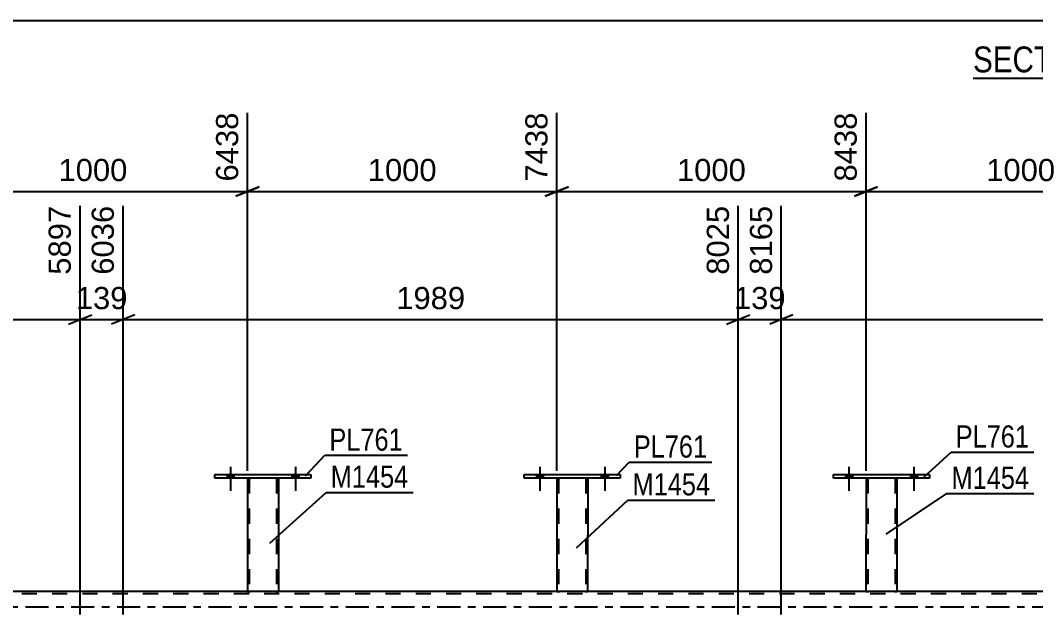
# Model space of a CAD drawing. Header units: millimetres. Extents: x 0 to 841, y 0 to 594.
# Drawn here: x 272.1 to 403.4, y 433.5 to 510.3 of the extents above; entities that cross this region are included whole.
import ezdxf

# ---------------------------------------------------------------- set-up
doc = ezdxf.new("R2010")
doc.units = ezdxf.units.MM
doc.linetypes.add('DXK_LINE_DOT2', pattern=[3.9198, 1.9599, -1.9599])
doc.linetypes.add('DXK_LINE_DOT3', pattern=[5.9187, 2.979, -0.9799, 0.9799, -0.9799])
doc.styles.add('Arial', font='ARIAL.TTF', dxfattribs={"height": 0.2})
doc.styles.add('Arial Narrow', font='ARIALN.TTF', dxfattribs={"height": 0.2})

# ---------------------------------------------------------------- blocks, each defined once
blk = doc.blocks.new('Unknown-318891418-12 - 6237')
at = {"color": 6, "linetype": 'Continuous'}
blk.add_line((395.34, 502.86), (422.98, 502.86), dxfattribs=at)
at = {"color": 0, "linetype": 'Continuous'}
for points in [[(413.45, 503.61), (413.45, 507.11), (395.34, 507.11), (395.34, 503.61)], [(417.05, 503.61), (417.05, 507.11), (414.5, 507.11), (414.5, 503.61)], [(419.38, 503.61), (419.38, 507.11), (418.1, 507.11), (418.1, 503.61)], [(422.98, 503.61), (422.98, 507.11), (420.43, 507.11), (420.43, 503.61)]]:
    blk.add_wipeout(points, dxfattribs=at)
at = {"color": 7, "linetype": 'Continuous', "style": 'Arial Narrow'}
for s, p in [('SECTION ', (395.34, 503.61)), ('A', (414.5, 503.61)), ('A', (420.43, 503.61)), ('-', (418.1, 503.61))]:
    blk.add_text(s, height=3.34, dxfattribs=at).set_placement(p)
blk = doc.blocks.new('Bolt-318891418-4611 - 4466')
at = {"linetype": 'Continuous'}
for points in [[(378.85, 451.15), (379.73, 451.15), (379.73, 451.63), (378.85, 451.63)], [(387.25, 451.14), (388.13, 451.14), (388.13, 451.62), (387.25, 451.62)]]:
    blk.add_hatch(color=1, dxfattribs=at).paths.add_polyline_path(points)
at = {"color": 1, "linetype": 'Continuous'}
for p, q in [((379.29, 452.63), (379.29, 449.51)), ((387.69, 452.62), (387.69, 449.5)), ((378.85, 451.63), (378.85, 451.15)), ((379.73, 451.63), (379.73, 451.15)), ((387.25, 451.62), (387.25, 451.14)), ((388.13, 451.62), (388.13, 451.14))]:
    blk.add_line(p, q, dxfattribs=at)
blk = doc.blocks.new('Part-318891418-4508 - 4466')
at = {"color": 7, "linetype": 'DXK_LINE_DOT2'}
for p, q in [((764.22, 436.19), (89.29, 436.19)), ((764.22, 436.51), (101.49, 436.51)), ((305.48, 436.51), (301.48, 436.51)), ((345.48, 436.51), (341.48, 436.51)), ((385.48, 436.51), (381.48, 436.51))]:
    blk.add_line(p, q, dxfattribs=at)
at = {"color": 2, "linetype": 'Continuous'}
for p, q in [((301.48, 436.51), (265.48, 436.51)), ((341.48, 436.51), (305.48, 436.51)), ((381.48, 436.51), (345.48, 436.51)), ((421.48, 436.51), (385.48, 436.51))]:
    blk.add_line(p, q, dxfattribs=at)
at = {"color": 7, "linetype": 'DXK_LINE_DOT3'}
blk.add_line((89.29, 434.51), (774.02, 434.51), dxfattribs=at)
blk = doc.blocks.new('Bolt-318891418-4593 - 4466')
at = {"linetype": 'Continuous'}
for points in [[(338.85, 451.15), (339.73, 451.15), (339.73, 451.63), (338.85, 451.63)], [(347.25, 451.14), (348.13, 451.14), (348.13, 451.62), (347.25, 451.62)]]:
    blk.add_hatch(color=1, dxfattribs=at).paths.add_polyline_path(points)
at = {"color": 1, "linetype": 'Continuous'}
for p, q in [((339.29, 452.63), (339.29, 449.51)), ((347.69, 452.62), (347.69, 449.5)), ((338.85, 451.63), (338.85, 451.15)), ((339.73, 451.63), (339.73, 451.15)), ((347.25, 451.62), (347.25, 451.14)), ((348.13, 451.62), (348.13, 451.14))]:
    blk.add_line(p, q, dxfattribs=at)
blk = doc.blocks.new('Bolt-318891418-4594 - 4466')
at = {"linetype": 'Continuous'}
for points in [[(378.85, 451.15), (379.73, 451.15), (379.73, 451.63), (378.85, 451.63)], [(387.25, 451.14), (388.13, 451.14), (388.13, 451.62), (387.25, 451.62)]]:
    blk.add_hatch(color=1, dxfattribs=at).paths.add_polyline_path(points)
at = {"color": 1, "linetype": 'Continuous'}
for p, q in [((379.29, 452.63), (379.29, 449.51)), ((387.69, 452.62), (387.69, 449.5)), ((378.85, 451.63), (378.85, 451.15)), ((379.73, 451.63), (379.73, 451.15)), ((387.25, 451.62), (387.25, 451.14)), ((388.13, 451.62), (388.13, 451.14))]:
    blk.add_line(p, q, dxfattribs=at)
blk = doc.blocks.new('Part-318891418-4559 - 4466')
at = {"color": 2, "linetype": 'Continuous'}
for p, q in [((377.29, 451.15), (377.29, 451.63)), ((377.29, 451.63), (389.69, 451.62)), ((389.69, 451.14), (377.29, 451.15)), ((389.69, 451.62), (389.69, 451.14))]:
    blk.add_line(p, q, dxfattribs=at)
blk = doc.blocks.new('Bolt-318891418-4590 - 4466')
at = {"linetype": 'Continuous'}
for points in [[(298.84, 451.15), (299.72, 451.15), (299.72, 451.63), (298.84, 451.63)], [(307.24, 451.14), (308.12, 451.14), (308.12, 451.62), (307.24, 451.62)]]:
    blk.add_hatch(color=1, dxfattribs=at).paths.add_polyline_path(points)
at = {"color": 1, "linetype": 'Continuous'}
for p, q in [((299.28, 452.63), (299.28, 449.51)), ((307.68, 452.62), (307.68, 449.5)), ((298.84, 451.63), (298.84, 451.15)), ((299.72, 451.63), (299.72, 451.15)), ((307.24, 451.62), (307.24, 451.14)), ((308.12, 451.62), (308.12, 451.14))]:
    blk.add_line(p, q, dxfattribs=at)
blk = doc.blocks.new('Bolt-318891418-4591 - 4466')
at = {"linetype": 'Continuous'}
for points in [[(298.84, 451.15), (299.72, 451.15), (299.72, 451.63), (298.84, 451.63)], [(307.24, 451.14), (308.12, 451.14), (308.12, 451.62), (307.24, 451.62)]]:
    blk.add_hatch(color=1, dxfattribs=at).paths.add_polyline_path(points)
at = {"color": 1, "linetype": 'Continuous'}
for p, q in [((299.28, 452.63), (299.28, 449.51)), ((307.68, 452.62), (307.68, 449.5)), ((298.84, 451.63), (298.84, 451.15)), ((299.72, 451.63), (299.72, 451.15)), ((307.24, 451.62), (307.24, 451.14)), ((308.12, 451.62), (308.12, 451.14))]:
    blk.add_line(p, q, dxfattribs=at)
blk = doc.blocks.new('Bolt-318891418-4592 - 4466')
at = {"linetype": 'Continuous'}
for points in [[(338.85, 451.15), (339.73, 451.15), (339.73, 451.63), (338.85, 451.63)], [(347.25, 451.14), (348.13, 451.14), (348.13, 451.62), (347.25, 451.62)]]:
    blk.add_hatch(color=1, dxfattribs=at).paths.add_polyline_path(points)
at = {"color": 1, "linetype": 'Continuous'}
for p, q in [((339.29, 452.63), (339.29, 449.51)), ((347.69, 452.62), (347.69, 449.5)), ((338.85, 451.63), (338.85, 451.15)), ((339.73, 451.63), (339.73, 451.15)), ((347.25, 451.62), (347.25, 451.14)), ((348.13, 451.62), (348.13, 451.14))]:
    blk.add_line(p, q, dxfattribs=at)
blk = doc.blocks.new('Part-318891418-4634 - 4466')
at = {"color": 2, "linetype": 'Continuous'}
for p, q in [((301.48, 451.15), (301.48, 436.51)), ((305.48, 451.14), (305.48, 436.51)), ((301.52, 436.51), (301.48, 436.51)), ((301.62, 436.51), (301.52, 436.51)), ((301.77, 436.51), (301.62, 436.51)), ((305.18, 436.51), (301.77, 436.51)), ((305.34, 436.51), (305.18, 436.51)), ((305.44, 436.51), (305.34, 436.51)), ((305.48, 436.51), (305.44, 436.51))]:
    blk.add_line(p, q, dxfattribs=at)
at = {"color": 7, "linetype": 'DXK_LINE_DOT2'}
for p, q in [((301.48, 451.15), (301.48, 451.15)), ((301.48, 451.15), (301.48, 451.15)), ((301.48, 451.15), (301.48, 451.15)), ((301.52, 451.15), (301.48, 451.15)), ((301.48, 451.15), (301.52, 451.15)), ((301.62, 451.15), (301.52, 451.15)), ((301.52, 451.15), (301.62, 451.15)), ((301.78, 451.15), (301.62, 451.15)), ((301.62, 451.15), (301.78, 451.15)), ((301.72, 451.15), (301.72, 451.15)), ((301.72, 451.15), (301.72, 436.51)), ((301.74, 451.15), (301.72, 451.15)), ((301.72, 451.15), (301.74, 451.15)), ((301.79, 451.15), (301.74, 451.15)), ((301.74, 451.15), (301.79, 451.15)), ((305.19, 451.15), (301.78, 451.15)), ((305.19, 451.15), (301.78, 451.15)), ((305.09, 451.15), (301.79, 451.15)), ((301.79, 451.15), (301.87, 451.15)), ((305.17, 451.15), (301.87, 451.15)), ((305.17, 451.15), (305.09, 451.15)), ((305.22, 451.15), (305.17, 451.15)), ((305.17, 451.15), (305.22, 451.15)), ((305.19, 451.15), (305.34, 451.15)), ((305.34, 451.15), (305.19, 451.15)), ((305.24, 451.15), (305.22, 451.15)), ((305.22, 451.15), (305.24, 451.15)), ((305.24, 451.15), (305.24, 451.15)), ((305.24, 451.15), (305.24, 436.51)), ((305.34, 451.15), (305.45, 451.15)), ((305.45, 451.15), (305.34, 451.15)), ((305.45, 451.15), (305.48, 451.15)), ((305.48, 451.15), (305.45, 451.15)), ((305.48, 451.15), (305.48, 451.15)), ((305.48, 451.15), (305.48, 451.14)), ((305.48, 451.14), (305.48, 451.15)), ((301.48, 436.51), (301.52, 436.51)), ((301.52, 436.51), (301.62, 436.51)), ((301.62, 436.51), (301.77, 436.51)), ((301.74, 436.51), (301.72, 436.51)), ((301.72, 436.51), (301.74, 436.51)), ((301.79, 436.51), (301.74, 436.51)), ((301.74, 436.51), (301.77, 436.51)), ((305.18, 436.51), (301.77, 436.51)), ((301.77, 436.51), (301.79, 436.51)), ((305.09, 436.51), (301.79, 436.51)), ((301.79, 436.51), (301.87, 436.51)), ((305.17, 436.51), (301.87, 436.51)), ((305.17, 436.51), (305.09, 436.51)), ((305.22, 436.51), (305.17, 436.51)), ((305.17, 436.51), (305.22, 436.51)), ((305.18, 436.51), (305.34, 436.51)), ((305.24, 436.51), (305.22, 436.51)), ((305.22, 436.51), (305.24, 436.51)), ((305.34, 436.51), (305.44, 436.51)), ((305.44, 436.51), (305.48, 436.51))]:
    blk.add_line(p, q, dxfattribs=at)
blk = doc.blocks.new('Part-318891418-4639 - 4466')
at = {"color": 2, "linetype": 'Continuous'}
for p, q in [((297.28, 451.15), (297.28, 451.63)), ((297.28, 451.63), (309.68, 451.62)), ((309.68, 451.14), (297.28, 451.15)), ((309.68, 451.62), (309.68, 451.14))]:
    blk.add_line(p, q, dxfattribs=at)
blk = doc.blocks.new('Part-318891418-4644 - 4466')
at = {"color": 2, "linetype": 'Continuous'}
for p, q in [((341.49, 451.15), (341.48, 436.51)), ((345.49, 451.14), (345.48, 436.51)), ((341.52, 436.51), (341.48, 436.51)), ((341.62, 436.51), (341.52, 436.51)), ((341.78, 436.51), (341.62, 436.51)), ((345.19, 436.51), (341.78, 436.51)), ((345.34, 436.51), (345.19, 436.51)), ((345.45, 436.51), (345.34, 436.51)), ((345.48, 436.51), (345.45, 436.51))]:
    blk.add_line(p, q, dxfattribs=at)
at = {"color": 7, "linetype": 'DXK_LINE_DOT2'}
for p, q in [((341.49, 451.15), (341.49, 451.15)), ((341.49, 451.15), (341.49, 451.15)), ((341.49, 451.15), (341.49, 451.15)), ((341.53, 451.15), (341.49, 451.15)), ((341.49, 451.15), (341.53, 451.15)), ((341.63, 451.15), (341.53, 451.15)), ((341.53, 451.15), (341.63, 451.15)), ((341.78, 451.15), (341.63, 451.15)), ((341.63, 451.15), (341.78, 451.15)), ((341.73, 451.15), (341.72, 436.51)), ((341.73, 451.15), (341.73, 451.15)), ((341.75, 451.15), (341.73, 451.15)), ((341.73, 451.15), (341.75, 451.15)), ((341.8, 451.15), (341.75, 451.15)), ((341.75, 451.15), (341.8, 451.15)), ((345.19, 451.15), (341.78, 451.15)), ((345.19, 451.15), (341.78, 451.15)), ((345.1, 451.15), (341.8, 451.15)), ((341.8, 451.15), (341.88, 451.15)), ((345.18, 451.15), (341.88, 451.15)), ((345.18, 451.15), (345.1, 451.15)), ((345.23, 451.15), (345.18, 451.15)), ((345.18, 451.15), (345.23, 451.15)), ((345.19, 451.15), (345.35, 451.15)), ((345.35, 451.15), (345.19, 451.15)), ((345.25, 451.15), (345.23, 451.15)), ((345.23, 451.15), (345.25, 451.15)), ((345.25, 451.15), (345.24, 436.51)), ((345.25, 451.15), (345.25, 451.15)), ((345.35, 451.15), (345.45, 451.15)), ((345.45, 451.15), (345.35, 451.15)), ((345.45, 451.15), (345.49, 451.15)), ((345.49, 451.15), (345.45, 451.15)), ((345.49, 451.15), (345.49, 451.15)), ((345.49, 451.15), (345.49, 451.14)), ((345.49, 451.14), (345.49, 451.15)), ((341.48, 436.51), (341.52, 436.51)), ((341.52, 436.51), (341.62, 436.51)), ((341.62, 436.51), (341.78, 436.51)), ((341.74, 436.51), (341.72, 436.51)), ((341.72, 436.51), (341.74, 436.51)), ((341.79, 436.51), (341.74, 436.51)), ((341.74, 436.51), (341.78, 436.51)), ((345.19, 436.51), (341.78, 436.51)), ((341.78, 436.51), (341.79, 436.51)), ((345.1, 436.51), (341.79, 436.51)), ((341.79, 436.51), (341.87, 436.51)), ((345.17, 436.51), (341.87, 436.51)), ((345.17, 436.51), (345.1, 436.51)), ((345.23, 436.51), (345.17, 436.51)), ((345.17, 436.51), (345.23, 436.51)), ((345.19, 436.51), (345.34, 436.51)), ((345.24, 436.51), (345.23, 436.51)), ((345.23, 436.51), (345.24, 436.51)), ((345.34, 436.51), (345.45, 436.51)), ((345.45, 436.51), (345.48, 436.51))]:
    blk.add_line(p, q, dxfattribs=at)
blk = doc.blocks.new('Part-318891418-4649 - 4466')
at = {"color": 2, "linetype": 'Continuous'}
for p, q in [((337.29, 451.15), (337.29, 451.63)), ((337.29, 451.63), (349.69, 451.62)), ((349.69, 451.14), (337.29, 451.15)), ((349.69, 451.62), (349.69, 451.14))]:
    blk.add_line(p, q, dxfattribs=at)
blk = doc.blocks.new('Part-318891418-4654 - 4466')
at = {"color": 2, "linetype": 'Continuous'}
for p, q in [((381.49, 451.15), (381.48, 436.51)), ((385.49, 451.14), (385.48, 436.51)), ((381.52, 436.51), (381.48, 436.51)), ((381.62, 436.51), (381.52, 436.51)), ((381.78, 436.51), (381.62, 436.51)), ((385.19, 436.51), (381.78, 436.51)), ((385.34, 436.51), (385.19, 436.51)), ((385.45, 436.51), (385.34, 436.51)), ((385.48, 436.51), (385.45, 436.51))]:
    blk.add_line(p, q, dxfattribs=at)
at = {"color": 7, "linetype": 'DXK_LINE_DOT2'}
for p, q in [((381.49, 451.15), (381.49, 451.15)), ((381.49, 451.15), (381.49, 451.15)), ((381.49, 451.15), (381.49, 451.15)), ((381.52, 451.15), (381.49, 451.15)), ((381.49, 451.15), (381.52, 451.15)), ((381.63, 451.15), (381.52, 451.15)), ((381.52, 451.15), (381.63, 451.15)), ((381.78, 451.15), (381.63, 451.15)), ((381.63, 451.15), (381.78, 451.15)), ((381.73, 451.15), (381.72, 436.51)), ((381.73, 451.15), (381.73, 451.15)), ((381.75, 451.15), (381.73, 451.15)), ((381.73, 451.15), (381.75, 451.15)), ((381.8, 451.15), (381.75, 451.15)), ((381.75, 451.15), (381.8, 451.15)), ((385.19, 451.15), (381.78, 451.15)), ((385.19, 451.15), (381.78, 451.15)), ((385.1, 451.15), (381.8, 451.15)), ((381.8, 451.15), (381.88, 451.15)), ((385.18, 451.15), (381.88, 451.15)), ((385.18, 451.15), (385.1, 451.15)), ((385.23, 451.15), (385.18, 451.15)), ((385.18, 451.15), (385.23, 451.15)), ((385.19, 451.15), (385.35, 451.15)), ((385.35, 451.15), (385.19, 451.15)), ((385.25, 451.15), (385.23, 451.15)), ((385.23, 451.15), (385.25, 451.15)), ((385.25, 451.15), (385.24, 436.51)), ((385.25, 451.15), (385.25, 451.15)), ((385.35, 451.15), (385.45, 451.15)), ((385.45, 451.15), (385.35, 451.15)), ((385.45, 451.15), (385.49, 451.15)), ((385.49, 451.15), (385.45, 451.15)), ((385.49, 451.15), (385.49, 451.15)), ((385.49, 451.15), (385.49, 451.14)), ((385.49, 451.14), (385.49, 451.15)), ((381.48, 436.51), (381.52, 436.51)), ((381.52, 436.51), (381.62, 436.51)), ((381.62, 436.51), (381.78, 436.51)), ((381.74, 436.51), (381.72, 436.51)), ((381.72, 436.51), (381.74, 436.51)), ((381.79, 436.51), (381.74, 436.51)), ((381.74, 436.51), (381.78, 436.51)), ((385.19, 436.51), (381.78, 436.51)), ((381.78, 436.51), (381.79, 436.51)), ((385.1, 436.51), (381.79, 436.51)), ((381.79, 436.51), (381.87, 436.51)), ((385.17, 436.51), (381.87, 436.51)), ((385.17, 436.51), (385.1, 436.51)), ((385.23, 436.51), (385.17, 436.51)), ((385.17, 436.51), (385.23, 436.51)), ((385.19, 436.51), (385.34, 436.51)), ((385.24, 436.51), (385.23, 436.51)), ((385.23, 436.51), (385.24, 436.51)), ((385.34, 436.51), (385.45, 436.51)), ((385.45, 436.51), (385.48, 436.51))]:
    blk.add_line(p, q, dxfattribs=at)
blk = doc.blocks.new('StraightDimension-318891418-5389 - 4466')
at = {"color": 7, "linetype": 'Continuous'}
for p, q in [((364.96, 433.51), (364.96, 486.35)), ((370.53, 433.51), (370.53, 486.35)), ((363.46, 471.05), (366.46, 472.25)), ((364.96, 471.65), (370.53, 471.65)), ((372.03, 472.25), (369.03, 471.05))]:
    blk.add_line(p, q, dxfattribs=at)
at = {"color": 0}
blk.add_wipeout([(371.68, 472.4), (371.68, 476.6), (363.81, 476.6), (363.81, 472.4)], dxfattribs=at)
at = {"color": 3, "style": 'Arial'}
blk.add_text('139', height=2.865, dxfattribs=at).set_placement((364.41, 473))
at = {"color": 0, "linetype": 'Continuous'}
blk.add_wipeout([(369.93, 486.95), (365.73, 486.95), (365.73, 476.85), (369.93, 476.85)], dxfattribs=at)
at = {"color": 3, "linetype": 'Continuous', "style": 'Arial'}
blk.add_text('8165', height=2.865, rotation=90.0002, dxfattribs=at).set_placement((369.33, 477.45))
blk = doc.blocks.new('StraightDimension-318891418-5425 - 4466')
at = {"color": 7, "linetype": 'Continuous'}
for p, q in [((279.83, 433.51), (279.83, 486.35)), ((285.4, 433.51), (285.4, 486.35)), ((278.33, 471.05), (281.33, 472.25)), ((279.83, 471.65), (285.4, 471.65)), ((286.9, 472.25), (283.9, 471.05))]:
    blk.add_line(p, q, dxfattribs=at)
at = {"color": 0}
blk.add_wipeout([(286.55, 472.4), (286.55, 476.6), (278.68, 476.6), (278.68, 472.4)], dxfattribs=at)
at = {"color": 3, "style": 'Arial'}
blk.add_text('139', height=2.865, dxfattribs=at).set_placement((279.28, 473))
at = {"color": 0, "linetype": 'Continuous'}
blk.add_wipeout([(284.8, 486.95), (280.6, 486.95), (280.6, 476.85), (284.8, 476.85)], dxfattribs=at)
at = {"color": 3, "linetype": 'Continuous', "style": 'Arial'}
blk.add_text('6036', height=2.865, rotation=90.0002, dxfattribs=at).set_placement((284.2, 477.45))
blk = doc.blocks.new('StraightDimension-318891418-5443 - 4466')
at = {"color": 7, "linetype": 'Continuous'}
for p, q in [((200.27, 433.51), (200.27, 486.35)), ((279.83, 433.51), (279.83, 486.35)), ((201.77, 472.25), (198.77, 471.05)), ((200.27, 471.65), (279.83, 471.65)), ((278.33, 471.05), (281.33, 472.25))]:
    blk.add_line(p, q, dxfattribs=at)
at = {"color": 0}
blk.add_wipeout([(245.09, 472.4), (245.09, 476.6), (235, 476.6), (235, 472.4)], dxfattribs=at)
at = {"color": 3, "style": 'Arial'}
blk.add_text('1989', height=2.865, dxfattribs=at).set_placement((235.6, 473))
at = {"color": 0, "linetype": 'Continuous'}
blk.add_wipeout([(279.23, 486.95), (275.03, 486.95), (275.03, 476.85), (279.23, 476.85)], dxfattribs=at)
at = {"color": 3, "linetype": 'Continuous', "style": 'Arial'}
blk.add_text('5897', height=2.865, rotation=90.0002, dxfattribs=at).set_placement((278.63, 477.45))
blk = doc.blocks.new('StraightDimension-318891418-5575 - 4466')
at = {"color": 7, "linetype": 'Continuous'}
for p, q in [((381.49, 452.09), (381.49, 498.39)), ((421.48, 452.09), (421.48, 498.39)), ((382.99, 488.8), (379.99, 487.6)), ((419.98, 487.6), (422.98, 488.8)), ((381.49, 488.2), (421.48, 488.2))]:
    blk.add_line(p, q, dxfattribs=at)
at = {"color": 0}
blk.add_wipeout([(406.53, 488.95), (406.53, 493.15), (396.44, 493.15), (396.44, 488.95)], dxfattribs=at)
at = {"color": 3, "style": 'Arial'}
blk.add_text('1000', height=2.865, dxfattribs=at).set_placement((397.04, 489.55))
at = {"color": 0, "linetype": 'Continuous'}
blk.add_wipeout([(420.88, 498.99), (416.68, 498.99), (416.68, 488.9), (420.88, 488.9)], dxfattribs=at)
at = {"color": 3, "linetype": 'Continuous', "style": 'Arial'}
blk.add_text('9438', height=2.865, rotation=90.0002, dxfattribs=at).set_placement((420.28, 489.5))
blk = doc.blocks.new('StraightDimension-318891418-5583 - 4466')
at = {"color": 7, "linetype": 'Continuous'}
for p, q in [((341.49, 452.1), (341.49, 498.39)), ((381.49, 452.09), (381.49, 498.39)), ((342.99, 488.8), (339.99, 487.6)), ((379.99, 487.6), (382.99, 488.8)), ((341.49, 488.2), (381.49, 488.2))]:
    blk.add_line(p, q, dxfattribs=at)
at = {"color": 0}
blk.add_wipeout([(366.54, 488.95), (366.54, 493.15), (356.44, 493.15), (356.44, 488.95)], dxfattribs=at)
at = {"color": 3, "style": 'Arial'}
blk.add_text('1000', height=2.865, dxfattribs=at).set_placement((357.04, 489.55))
at = {"color": 0, "linetype": 'Continuous'}
blk.add_wipeout([(380.89, 498.99), (376.69, 498.99), (376.69, 488.9), (380.89, 488.9)], dxfattribs=at)
at = {"color": 3, "linetype": 'Continuous', "style": 'Arial'}
blk.add_text('8438', height=2.865, rotation=90.0002, dxfattribs=at).set_placement((380.29, 489.5))
blk = doc.blocks.new('StraightDimension-318891418-5599 - 4466')
at = {"color": 7, "linetype": 'Continuous'}
for p, q in [((261.48, 452.12), (261.48, 498.39)), ((301.48, 452.11), (301.48, 498.39)), ((262.98, 488.8), (259.98, 487.6)), ((299.98, 487.6), (302.98, 488.8)), ((261.48, 488.2), (301.48, 488.2))]:
    blk.add_line(p, q, dxfattribs=at)
at = {"color": 0}
blk.add_wipeout([(286.53, 488.95), (286.53, 493.15), (276.44, 493.15), (276.44, 488.95)], dxfattribs=at)
at = {"color": 3, "style": 'Arial'}
blk.add_text('1000', height=2.865, dxfattribs=at).set_placement((277.04, 489.55))
at = {"color": 0, "linetype": 'Continuous'}
blk.add_wipeout([(300.88, 498.99), (296.68, 498.99), (296.68, 488.9), (300.88, 488.9)], dxfattribs=at)
at = {"color": 3, "linetype": 'Continuous', "style": 'Arial'}
blk.add_text('6438', height=2.865, rotation=90.0002, dxfattribs=at).set_placement((300.28, 489.5))
blk = doc.blocks.new('StraightDimension-318891418-5371 - 4466')
at = {"color": 7, "linetype": 'Continuous'}
for p, q in [((450.09, 433.51), (450.09, 488.57)), ((370.53, 433.51), (370.53, 486.35)), ((372.03, 472.25), (369.03, 471.05)), ((370.53, 471.65), (450.09, 471.65)), ((448.59, 471.05), (451.59, 472.25))]:
    blk.add_line(p, q, dxfattribs=at)
at = {"color": 0}
blk.add_wipeout([(415.36, 472.4), (415.36, 476.6), (405.27, 476.6), (405.27, 472.4)], dxfattribs=at)
at = {"color": 3, "style": 'Arial'}
blk.add_text('1989', height=2.865, dxfattribs=at).set_placement((405.87, 473))
at = {"color": 0, "linetype": 'Continuous'}
blk.add_wipeout([(449.49, 489.17), (445.29, 489.17), (445.29, 476.85), (449.49, 476.85)], dxfattribs=at)
at = {"color": 3, "linetype": 'Continuous', "style": 'Arial'}
blk.add_text('10154', height=2.865, rotation=90.0002, dxfattribs=at).set_placement((448.89, 477.45))
blk = doc.blocks.new('StraightDimension-318891418-5407 - 4466')
at = {"color": 7, "linetype": 'Continuous'}
for p, q in [((285.4, 433.51), (285.4, 486.35)), ((364.96, 433.51), (364.96, 486.35)), ((286.9, 472.25), (283.9, 471.05)), ((285.4, 471.65), (364.96, 471.65)), ((363.46, 471.05), (366.46, 472.25))]:
    blk.add_line(p, q, dxfattribs=at)
at = {"color": 0}
blk.add_wipeout([(330.23, 472.4), (330.23, 476.6), (320.13, 476.6), (320.13, 472.4)], dxfattribs=at)
at = {"color": 3, "style": 'Arial'}
blk.add_text('1989', height=2.865, dxfattribs=at).set_placement((320.73, 473))
at = {"color": 0, "linetype": 'Continuous'}
blk.add_wipeout([(364.36, 486.95), (360.16, 486.95), (360.16, 476.85), (364.36, 476.85)], dxfattribs=at)
at = {"color": 3, "linetype": 'Continuous', "style": 'Arial'}
blk.add_text('8025', height=2.865, rotation=90.0002, dxfattribs=at).set_placement((363.76, 477.45))
blk = doc.blocks.new('StraightDimension-318891418-5591 - 4466')
at = {"color": 7, "linetype": 'Continuous'}
for p, q in [((301.48, 452.11), (301.48, 498.39)), ((341.49, 452.1), (341.49, 498.39)), ((302.98, 488.8), (299.98, 487.6)), ((339.99, 487.6), (342.99, 488.8)), ((301.48, 488.2), (341.49, 488.2))]:
    blk.add_line(p, q, dxfattribs=at)
at = {"color": 0}
blk.add_wipeout([(326.53, 488.95), (326.53, 493.15), (316.44, 493.15), (316.44, 488.95)], dxfattribs=at)
at = {"color": 3, "style": 'Arial'}
blk.add_text('1000', height=2.865, dxfattribs=at).set_placement((317.04, 489.55))
at = {"color": 0, "linetype": 'Continuous'}
blk.add_wipeout([(340.89, 498.99), (336.69, 498.99), (336.69, 488.9), (340.89, 488.9)], dxfattribs=at)
at = {"color": 3, "linetype": 'Continuous', "style": 'Arial'}
blk.add_text('7438', height=2.865, rotation=90.0002, dxfattribs=at).set_placement((340.29, 489.5))
blk = doc.blocks.new('StraightDimension-318891418-11660 - 6237')
at = {"color": 7, "linetype": 'Continuous'}
blk.add_line((54.82, 510.33), (764.86, 510.33), dxfattribs=at)
blk = doc.blocks.new('Mark-318891418-4555 - 4466')
at = {"color": 0}
blk.add_wipeout([(402.59, 455.11), (402.59, 458.11), (393.09, 458.11), (393.09, 455.11)], dxfattribs=at)
blk.add_wipeout([(402.59, 455.11), (402.59, 458.11), (393.09, 458.11), (393.09, 455.11)], dxfattribs=at)
at = {"color": 30, "linetype": 'Continuous'}
for p, q in [((389.02, 451.32), (392.49, 454.51)), ((392.49, 454.51), (403.19, 454.51))]:
    blk.add_line(p, q, dxfattribs=at)
at = {"color": 3, "style": 'Arial Narrow'}
blk.add_text('PL761', height=2.863, dxfattribs=at).set_placement((393.09, 455.11))
blk = doc.blocks.new('Mark-318891418-4630 - 4466')
at = {"color": 0}
blk.add_wipeout([(322.3, 449.92), (322.3, 452.92), (312.25, 452.92), (312.25, 449.92)], dxfattribs=at)
blk.add_wipeout([(322.3, 449.92), (322.3, 452.92), (312.25, 452.92), (312.25, 449.92)], dxfattribs=at)
at = {"color": 30, "linetype": 'Continuous'}
for p, q in [((304.36, 442.77), (311.65, 449.32)), ((311.65, 449.32), (322.9, 449.32))]:
    blk.add_line(p, q, dxfattribs=at)
at = {"color": 3, "style": 'Arial Narrow'}
blk.add_text('M1454', height=2.863, dxfattribs=at).set_placement((312.25, 449.92))
blk = doc.blocks.new('Mark-318891418-4635 - 4466')
at = {"color": 0}
blk.add_wipeout([(321.58, 454.71), (321.58, 457.71), (312.08, 457.71), (312.08, 454.71)], dxfattribs=at)
blk.add_wipeout([(321.58, 454.71), (321.58, 457.71), (312.08, 457.71), (312.08, 454.71)], dxfattribs=at)
at = {"color": 30, "linetype": 'Continuous'}
for p, q in [((308.99, 451.47), (311.48, 454.11)), ((311.48, 454.11), (322.18, 454.11))]:
    blk.add_line(p, q, dxfattribs=at)
at = {"color": 3, "style": 'Arial Narrow'}
blk.add_text('PL761', height=2.863, dxfattribs=at).set_placement((312.08, 454.71))
blk = doc.blocks.new('Mark-318891418-4640 - 4466')
at = {"color": 0}
blk.add_wipeout([(361.34, 448.93), (361.34, 451.93), (351.29, 451.93), (351.29, 448.93)], dxfattribs=at)
blk.add_wipeout([(361.34, 448.93), (361.34, 451.93), (351.29, 451.93), (351.29, 448.93)], dxfattribs=at)
at = {"color": 30, "linetype": 'Continuous'}
for p, q in [((344.05, 442.13), (350.69, 448.33)), ((350.69, 448.33), (361.94, 448.33))]:
    blk.add_line(p, q, dxfattribs=at)
at = {"color": 3, "style": 'Arial Narrow'}
blk.add_text('M1454', height=2.863, dxfattribs=at).set_placement((351.29, 448.93))
blk = doc.blocks.new('Mark-318891418-4645 - 4466')
at = {"color": 0}
blk.add_wipeout([(360.96, 453.81), (360.96, 456.81), (351.45, 456.81), (351.45, 453.81)], dxfattribs=at)
blk.add_wipeout([(360.96, 453.81), (360.96, 456.81), (351.45, 456.81), (351.45, 453.81)], dxfattribs=at)
at = {"color": 30, "linetype": 'Continuous'}
for p, q in [((349.22, 451.48), (350.85, 453.21)), ((350.85, 453.21), (361.56, 453.21))]:
    blk.add_line(p, q, dxfattribs=at)
at = {"color": 3, "style": 'Arial Narrow'}
blk.add_text('PL761', height=2.863, dxfattribs=at).set_placement((351.45, 453.81))
blk = doc.blocks.new('Mark-318891418-4650 - 4466')
at = {"color": 0}
blk.add_wipeout([(402.6, 449.77), (402.6, 452.77), (392.55, 452.77), (392.55, 449.77)], dxfattribs=at)
blk.add_wipeout([(402.6, 449.77), (402.6, 452.77), (392.55, 452.77), (392.55, 449.77)], dxfattribs=at)
at = {"color": 30, "linetype": 'Continuous'}
for p, q in [((384.11, 443.93), (391.95, 449.17)), ((391.95, 449.17), (403.2, 449.17))]:
    blk.add_line(p, q, dxfattribs=at)
at = {"color": 3, "style": 'Arial Narrow'}
blk.add_text('M1454', height=2.863, dxfattribs=at).set_placement((392.55, 449.77))

msp = doc.modelspace()

# ---------------------------------------------------------------- block references
for name in ['StraightDimension-318891418-11660 - 6237', 'Unknown-318891418-12 - 6237', 'Bolt-318891418-4590 - 4466', 'Bolt-318891418-4591 - 4466', 'Bolt-318891418-4593 - 4466', 'Bolt-318891418-4592 - 4466', 'Bolt-318891418-4611 - 4466', 'Bolt-318891418-4594 - 4466', 'Part-318891418-4639 - 4466', 'Part-318891418-4634 - 4466', 'Part-318891418-4649 - 4466', 'Part-318891418-4644 - 4466', 'Part-318891418-4559 - 4466', 'Part-318891418-4654 - 4466', 'Part-318891418-4508 - 4466']:
    msp.add_blockref(name, (0, 0))

# ---------------------------------------------------------------- next in the draw order: block references
for name in ['StraightDimension-318891418-5575 - 4466', 'StraightDimension-318891418-5425 - 4466', 'StraightDimension-318891418-5389 - 4466']:
    msp.add_blockref(name, (0, 0))

# ---------------------------------------------------------------- next in the draw order: block references
for name in ['StraightDimension-318891418-5583 - 4466', 'StraightDimension-318891418-5443 - 4466']:
    msp.add_blockref(name, (0, 0))

# ---------------------------------------------------------------- next in the draw order: block references
for name in ['StraightDimension-318891418-5599 - 4466', 'StraightDimension-318891418-5371 - 4466']:
    msp.add_blockref(name, (0, 0))

# ---------------------------------------------------------------- next in the draw order: block references
for name in ['StraightDimension-318891418-5407 - 4466', 'Mark-318891418-4555 - 4466']:
    msp.add_blockref(name, (0, 0))

# ---------------------------------------------------------------- next in the draw order: block references
for name in ['StraightDimension-318891418-5591 - 4466', 'Mark-318891418-4640 - 4466', 'Mark-318891418-4650 - 4466']:
    msp.add_blockref(name, (0, 0))

# ---------------------------------------------------------------- next in the draw order: block references
for name in ['Mark-318891418-4645 - 4466', 'Mark-318891418-4630 - 4466']:
    msp.add_blockref(name, (0, 0))

# ---------------------------------------------------------------- next in the draw order: block references
msp.add_blockref('Mark-318891418-4635 - 4466', (0, 0))

doc.saveas('drawing.dxf')
